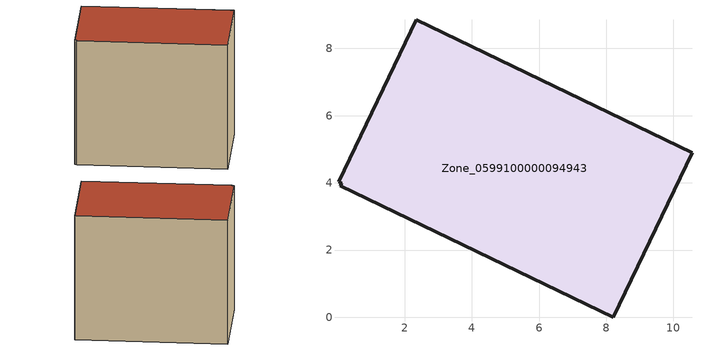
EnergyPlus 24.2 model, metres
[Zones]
Zone_0599100000094943
 floor ground (C_G): 0.13,3.98 0.03,4.03 2.35,8.85 10.55,4.89 8.2,0 0.09,3.92 z4.81
 wall outside (C_F): 8.2,0 10.55,4.89 2.35,8.85 0.03,4.03 0.13,3.98 0.09,3.92 8.2,0 z4.81:12.78
 roof outside (C_R): 0.03,4.03 0.13,3.98 0.09,3.92 8.2,0 10.55,4.89 2.35,8.85 z12.78
[BUILDING]
Pand.0599100000094943: North Axis=0; Terrain=City; Loads Convergence Tolerance Value=0.04; Temperature Convergence Tolerance Value=0.4; Solar Distribution=FullExterior; Maximum Number of Warmup Days=25; Minimum Number of Warmup Days=1
[Site:Location]
Rotterdam.The.Hague.AP_ZH_NLD Design_Conditions: Latitude=51.96; Longitude=4.45; Time Zone=1; Elevation=-4.5
[SITE:GROUNDTEMPERATURE:BUILDINGSURFACE]
18, 18, 18, 18, 18, 18, 18, 18, 18, 18, 18, 18
[MATERIAL] Thermal Absorptance=0.9; Solar Absorptance=0.7; Visible Absorptance=0.7
Name | Roughness | Thickness | Conductivity | Density | Specific Heat
G.TI.1992-2005 | MediumSmooth | 0.15 | 0.06 | 540 | 1210
F.TI.1992-2005 | Rough | 0.3 | 0.12 | 1920 | 840
R.TI.1992-2005 | MediumRough | 0.2 | 0.08 | 1500 | 1000
[CONSTRUCTION]
C_G: G.TI.1992-2005
C_F: F.TI.1992-2005
C_R: R.TI.1992-2005
[ZONE]
Zone_0599100000094943: Type=1; Multiplier=1; Ceiling Height=Autocalculate; Volume=Autocalculate; Floor Area=autocalculate; Part of Total Floor Area=Yes
[ZONEINFILTRATION:DESIGNFLOWRATE]
Infil_Zone_0599100000094943: Zone or ZoneList or Space or SpaceList=Zone_0599100000094943; Schedule=AlwaysOn; Design Flow Rate Calculation Method=Flow/Area; Flow Rate per Floor Area=0.0015; Constant Term Coefficient=1; Temperature Term Coefficient=0; Velocity Term Coefficient=0; Velocity Squared Term Coefficient=0
[HVACTEMPLATE:ZONE:IDEALLOADSAIRSYSTEM]
Zone_0599100000094943: Maximum Heating Supply Air Temperature=50; Minimum Cooling Supply Air Temperature=13; Maximum Heating Supply Air Humidity Ratio=0.0156; Minimum Cooling Supply Air Humidity Ratio=0.0077; Heating Limit=NoLimit; Cooling Limit=NoLimit; Dehumidification Control Type=ConstantSensibleHeatRatio; Cooling Sensible Heat Ratio=0.7; Dehumidification Setpoint=60; Humidification Control Type=None; Humidification Setpoint=30; Outdoor Air Method=None; Outdoor Air Flow Rate per Person=0.00944; Outdoor Air Flow Rate per Zone Floor Area=0; Outdoor Air Flow Rate per Zone=0; Demand Controlled Ventilation Type=None; Outdoor Air Economizer Type=NoEconomizer; Heat Recovery Type=None; Sensible Heat Recovery Effectiveness=0.7; Latent Heat Recovery Effectiveness=0.65
[ZONECONTROL:THERMOSTAT]
ThermostatControl_Zone_0599100000094943: Zone or ZoneList=Zone_0599100000094943; Control Type Schedule=DualSetpointControlType; Control 1=Thermostat_Zone_0599100000094943; Temperature Difference Between Cutout And Setpoint=0
[THERMOSTATSETPOINT:DUALSETPOINT]
Thermostat_Zone_0599100000094943: Heating Setpoint Temperature Schedule=HeatingSetpoint_Zone_0599100000094943; Cooling Setpoint Temperature Schedule=CoolingSetpoint_Zone_0599100000094943
[SCHEDULE:COMPACT]
HeatingSetpoint_Zone_0599100000094943: Through: 12/31, For: AllDays, Until: 24:00, 21
CoolingSetpoint_Zone_0599100000094943: Through: 12/31, For: AllDays, Until: 24:00, 24
DualSetpointControlType: Through: 12/31, For: AllDays, Until: 24:00, 4
AlwaysOn: Through: 12/31, For: AllDays, Until: 24:00, 1
